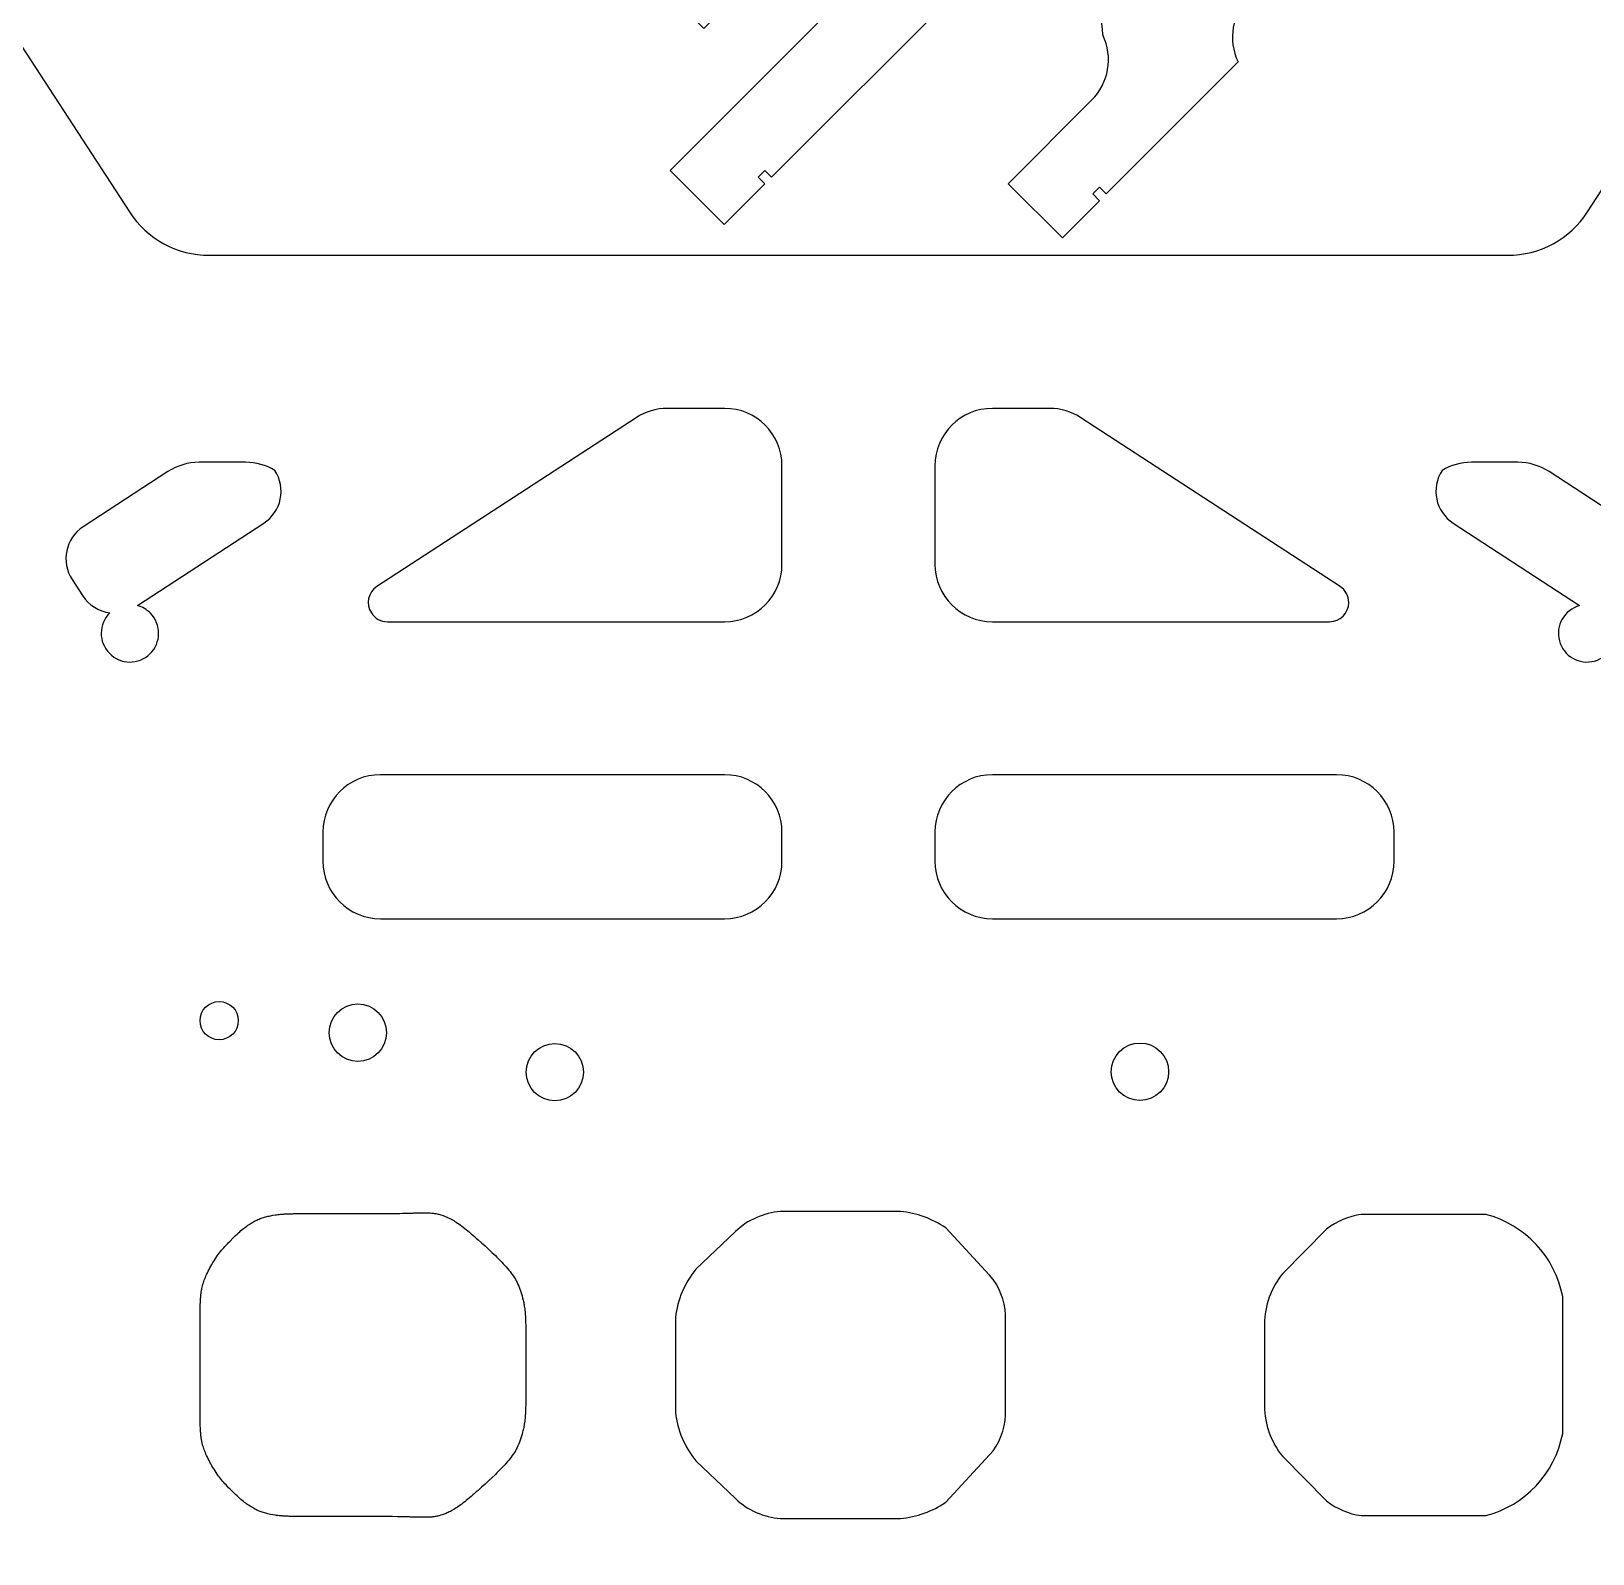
# Model space of a CAD drawing. Header units: millimetres. Extents: x 49 to 509, y -394 to 101.
# Drawn here: x 120.7 to 202.3, y -57.9 to 21.7 of the extents above; entities that cross this region are included whole.
import ezdxf

# ---------------------------------------------------------------- set-up
doc = ezdxf.new("R2010")
doc.units = ezdxf.units.MM
doc.header["$MEASUREMENT"] = 0
doc.layers.add('Layer 1', color=7, linetype='Continuous', lineweight=0)

msp = doc.modelspace()

# ---------------------------------------------------------------- linework, layer by layer
at = {"layer": 'Layer 1', "color": 240, "lineweight": 25, "true_color": 0xed1c24}
for points in [[(129.524, -48.006), (129.524, -47.919), (129.524, -47.835), (129.524, -47.753), (129.524, -47.673), (129.524, -47.596), (129.524, -47.521), (129.524, -47.448), (129.524, -47.377), (129.524, -47.308), (129.524, -47.241), (129.524, -47.175), (129.524, -47.112), (129.524, -47.051), (129.524, -46.991), (129.524, -46.932), (129.524, -46.876), (129.524, -46.82), (129.524, -46.767), (129.524, -46.714), (129.524, -46.664), (129.524, -46.614), (129.524, -46.565), (129.524, -46.472), (129.524, -46.383), (129.524, -46.298), (129.524, -46.216), (129.524, -46.138), (129.524, -46.062), (129.524, -45.989), (129.524, -45.917), (129.524, -45.847), (129.524, -45.711), (129.524, -45.578), (129.525, -45.317), (129.527, -45.059), (129.53, -44.931), (129.533, -44.807), (129.535, -44.746), (129.538, -44.686), (129.541, -44.628), (129.544, -44.571), (129.548, -44.515), (129.552, -44.461), (129.556, -44.408), (129.561, -44.358), (129.566, -44.308), (129.572, -44.261), (129.578, -44.215), (129.584, -44.17), (129.591, -44.127), (129.599, -44.085), (129.607, -44.045), (129.615, -44.006), (129.632, -43.93), (129.651, -43.857), (129.671, -43.786), (129.692, -43.715), (129.715, -43.645), (129.74, -43.574), (129.767, -43.502), (129.796, -43.428), (129.828, -43.351), (129.863, -43.272), (129.901, -43.19), (129.942, -43.105), (129.987, -43.017), (130.035, -42.927), (130.086, -42.835), (130.139, -42.742), (130.194, -42.65), (130.25, -42.559), (130.306, -42.47), (130.362, -42.385), (130.418, -42.303), (130.474, -42.224), (130.529, -42.149), (130.584, -42.078), (130.64, -42.009), (130.697, -41.941), (130.756, -41.874), (130.817, -41.806), (130.88, -41.737), (130.946, -41.667), (131.015, -41.595), (131.086, -41.523), (131.232, -41.376), (131.307, -41.303), (131.38, -41.232), (131.452, -41.164), (131.523, -41.099), (131.591, -41.038), (131.658, -40.98), (131.722, -40.926), (131.785, -40.876), (131.845, -40.828), (131.905, -40.784), (131.964, -40.741), (132.022, -40.7), (132.081, -40.661), (132.139, -40.624), (132.197, -40.587), (132.256, -40.552), (132.314, -40.519), (132.372, -40.487), (132.43, -40.456), (132.488, -40.428), (132.546, -40.401), (132.603, -40.376), (132.66, -40.353), (132.718, -40.331), (132.775, -40.311), (132.832, -40.292), (132.891, -40.275), (132.95, -40.259), (133.01, -40.244), (133.071, -40.229), (133.133, -40.216), (133.196, -40.203), (133.325, -40.179), (133.457, -40.158), (133.523, -40.148), (133.591, -40.139), (133.66, -40.131), (133.732, -40.124), (133.807, -40.118), (133.847, -40.115), (133.888, -40.112), (133.93, -40.109), (133.975, -40.107), (134.021, -40.105), (134.07, -40.103), (134.121, -40.101), (134.174, -40.099), (134.23, -40.097), (134.288, -40.096), (134.349, -40.094), (134.413, -40.093), (134.479, -40.092), (134.547, -40.091), (134.618, -40.09), (134.691, -40.089), (134.766, -40.089), (134.842, -40.088), (134.999, -40.087), (135.159, -40.087), (135.32, -40.086), (135.48, -40.086), (135.637, -40.086), (135.79, -40.086), (135.865, -40.086), (135.939, -40.086), (136.011, -40.086), (136.082, -40.086), (136.151, -40.086), (136.22, -40.086), (136.287, -40.086), (136.352, -40.086), (136.481, -40.086), (136.606, -40.086), (136.727, -40.086), (136.847, -40.086), (137.081, -40.086), (137.313, -40.086), (137.546, -40.086), (137.665, -40.086), (137.784, -40.086), (137.906, -40.086), (138.029, -40.086), (138.154, -40.086), (138.28, -40.086), (138.537, -40.086), (138.797, -40.086), (139.32, -40.084), (139.582, -40.083), (139.843, -40.079), (139.973, -40.077), (140.101, -40.075), (140.228, -40.072), (140.352, -40.069), (140.473, -40.065), (140.531, -40.064), (140.589, -40.062), (140.645, -40.061), (140.7, -40.059), (140.752, -40.058), (140.804, -40.057), (140.853, -40.055), (140.901, -40.054), (140.946, -40.054), (140.99, -40.053), (141.032, -40.052), (141.072, -40.052), (141.109, -40.051), (141.146, -40.051), (141.18, -40.051), (141.212, -40.051), (141.243, -40.052), (141.273, -40.052), (141.301, -40.052), (141.327, -40.053), (141.377, -40.054), (141.424, -40.055), (141.468, -40.056), (141.551, -40.059), (141.632, -40.064), (141.674, -40.067), (141.717, -40.071), (141.761, -40.077), (141.806, -40.084), (141.854, -40.092), (141.903, -40.102), (141.954, -40.114), (142.006, -40.127), (142.06, -40.142), (142.114, -40.158), (142.224, -40.194), (142.333, -40.234), (142.387, -40.256), (142.441, -40.279), (142.496, -40.303), (142.55, -40.329), (142.606, -40.358), (142.663, -40.388), (142.722, -40.421), (142.782, -40.457), (142.845, -40.496), (142.911, -40.538), (142.979, -40.583), (143.049, -40.632), (143.122, -40.684), (143.198, -40.74), (143.275, -40.799), (143.356, -40.861), (143.438, -40.927), (143.522, -40.995), (143.607, -41.067), (143.695, -41.141), (143.783, -41.217), (143.873, -41.294), (143.963, -41.374), (144.055, -41.454), (144.238, -41.617), (144.421, -41.782), (144.603, -41.948), (144.783, -42.116), (144.959, -42.286), (145.045, -42.371), (145.13, -42.457), (145.213, -42.542), (145.294, -42.627), (145.373, -42.712), (145.449, -42.795), (145.522, -42.878), (145.593, -42.959), (145.66, -43.04), (145.725, -43.12), (145.786, -43.199), (145.845, -43.279), (145.9, -43.359), (145.953, -43.441), (146.004, -43.525), (146.052, -43.611), (146.097, -43.7), (146.14, -43.792), (146.182, -43.886), (146.221, -43.983), (146.258, -44.083), (146.293, -44.185), (146.326, -44.289), (146.358, -44.396), (146.387, -44.505), (146.401, -44.561), (146.415, -44.618), (146.428, -44.676), (146.44, -44.736), (146.452, -44.798), (146.464, -44.861), (146.474, -44.926), (146.485, -44.994), (146.494, -45.065), (146.503, -45.139), (146.511, -45.216), (146.515, -45.257), (146.518, -45.298), (146.522, -45.341), (146.525, -45.386), (146.528, -45.432), (146.531, -45.48), (146.533, -45.53), (146.536, -45.583), (146.538, -45.638), (146.54, -45.696), (146.542, -45.757), (146.544, -45.821), (146.546, -45.89), (146.547, -45.962), (146.548, -46.038), (146.549, -46.079), (146.55, -46.12), (146.55, -46.162), (146.551, -46.206), (146.551, -46.252), (146.552, -46.299), (146.552, -46.347), (146.552, -46.397), (146.553, -46.448), (146.553, -46.501), (146.553, -46.556), (146.554, -46.612), (146.554, -46.671), (146.554, -46.731), (146.554, -46.793), (146.554, -46.858), (146.555, -46.924), (146.555, -46.992), (146.555, -47.063), (146.555, -47.136), (146.555, -47.211), (146.555, -47.289), (146.555, -47.369), (146.555, -47.452), (146.555, -47.537), (146.555, -47.625), (146.555, -47.716), (146.555, -47.81), (146.555, -47.906), (146.555, -48.006)], [(146.555, -48.006), (146.555, -48.105), (146.555, -48.202), (146.555, -48.296), (146.555, -48.387), (146.555, -48.475), (146.555, -48.56), (146.555, -48.643), (146.555, -48.723), (146.555, -48.801), (146.555, -48.876), (146.555, -48.949), (146.555, -49.02), (146.555, -49.088), (146.554, -49.154), (146.554, -49.219), (146.554, -49.281), (146.554, -49.341), (146.554, -49.399), (146.553, -49.456), (146.553, -49.511), (146.553, -49.564), (146.552, -49.615), (146.552, -49.665), (146.552, -49.713), (146.551, -49.76), (146.551, -49.805), (146.55, -49.849), (146.55, -49.892), (146.549, -49.933), (146.548, -49.973), (146.547, -50.05), (146.546, -50.122), (146.544, -50.19), (146.542, -50.255), (146.54, -50.316), (146.538, -50.374), (146.536, -50.429), (146.533, -50.481), (146.531, -50.532), (146.528, -50.58), (146.525, -50.626), (146.522, -50.67), (146.518, -50.713), (146.515, -50.755), (146.511, -50.795), (146.503, -50.873), (146.494, -50.947), (146.485, -51.018), (146.474, -51.085), (146.464, -51.151), (146.452, -51.214), (146.44, -51.276), (146.428, -51.335), (146.415, -51.394), (146.401, -51.451), (146.387, -51.507), (146.358, -51.616), (146.326, -51.722), (146.293, -51.826), (146.258, -51.929), (146.221, -52.028), (146.182, -52.126), (146.14, -52.22), (146.097, -52.312), (146.052, -52.401), (146.004, -52.487), (145.953, -52.571), (145.9, -52.652), (145.845, -52.733), (145.786, -52.813), (145.725, -52.892), (145.66, -52.972), (145.593, -53.053), (145.522, -53.134), (145.449, -53.217), (145.373, -53.3), (145.294, -53.385), (145.213, -53.47), (145.13, -53.555), (145.045, -53.641), (144.959, -53.726), (144.783, -53.896), (144.603, -54.064), (144.421, -54.23), (144.238, -54.395), (144.055, -54.558), (143.963, -54.638), (143.873, -54.717), (143.783, -54.795), (143.695, -54.871), (143.607, -54.945), (143.522, -55.017), (143.438, -55.085), (143.356, -55.151), (143.275, -55.213), (143.198, -55.272), (143.122, -55.328), (143.049, -55.38), (142.979, -55.428), (142.911, -55.474), (142.845, -55.516), (142.782, -55.555), (142.722, -55.591), (142.663, -55.624), (142.606, -55.654), (142.55, -55.682), (142.496, -55.709), (142.441, -55.733), (142.387, -55.756), (142.333, -55.778), (142.224, -55.818), (142.114, -55.854), (142.06, -55.87), (142.006, -55.885), (141.954, -55.898), (141.903, -55.91), (141.854, -55.92), (141.806, -55.928), (141.761, -55.935), (141.717, -55.94), (141.674, -55.945), (141.632, -55.948), (141.551, -55.952), (141.468, -55.956), (141.424, -55.957), (141.377, -55.958), (141.327, -55.959), (141.301, -55.96), (141.273, -55.96), (141.243, -55.96), (141.212, -55.96), (141.18, -55.961), (141.146, -55.961), (141.109, -55.96), (141.072, -55.96), (141.032, -55.96), (140.99, -55.959), (140.946, -55.958), (140.901, -55.957), (140.853, -55.956), (140.804, -55.955), (140.752, -55.954), (140.7, -55.953), (140.645, -55.951), (140.589, -55.95), (140.531, -55.948), (140.473, -55.946), (140.352, -55.943), (140.228, -55.94), (140.101, -55.937), (139.973, -55.935), (139.843, -55.932), (139.582, -55.929), (139.32, -55.927), (138.797, -55.926), (138.537, -55.926), (138.28, -55.926), (138.154, -55.926), (138.029, -55.926), (137.906, -55.926), (137.784, -55.926), (137.665, -55.926), (137.546, -55.926), (137.313, -55.926), (137.081, -55.926), (136.847, -55.926), (136.727, -55.926), (136.606, -55.926), (136.481, -55.926), (136.352, -55.926), (136.287, -55.926), (136.22, -55.926), (136.151, -55.926), (136.082, -55.926), (136.011, -55.926), (135.939, -55.926), (135.865, -55.926), (135.79, -55.926), (135.637, -55.926), (135.48, -55.926), (135.32, -55.926), (135.159, -55.925), (134.999, -55.925), (134.842, -55.924), (134.766, -55.923), (134.691, -55.922), (134.618, -55.922), (134.547, -55.921), (134.479, -55.92), (134.413, -55.919), (134.349, -55.917), (134.288, -55.916), (134.23, -55.915), (134.174, -55.913), (134.121, -55.911), (134.07, -55.909), (134.021, -55.907), (133.975, -55.905), (133.93, -55.902), (133.888, -55.9), (133.847, -55.897), (133.807, -55.894), (133.732, -55.888), (133.66, -55.88), (133.591, -55.872), (133.523, -55.864), (133.457, -55.854), (133.325, -55.833), (133.196, -55.809), (133.133, -55.796), (133.071, -55.783), (133.01, -55.768), (132.95, -55.753), (132.891, -55.737), (132.832, -55.719), (132.775, -55.701), (132.718, -55.681), (132.66, -55.659), (132.603, -55.636), (132.546, -55.611), (132.488, -55.584), (132.43, -55.555), (132.372, -55.525), (132.314, -55.493), (132.256, -55.459), (132.197, -55.424), (132.139, -55.388), (132.081, -55.35), (132.022, -55.311), (131.964, -55.271), (131.905, -55.228), (131.845, -55.183), (131.785, -55.136), (131.722, -55.085), (131.658, -55.031), (131.591, -54.974), (131.523, -54.912), (131.452, -54.847), (131.38, -54.779), (131.307, -54.709), (131.232, -54.636), (131.086, -54.489), (131.015, -54.416), (130.946, -54.345), (130.88, -54.275), (130.817, -54.206), (130.756, -54.138), (130.697, -54.071), (130.64, -54.003), (130.584, -53.934), (130.529, -53.862), (130.474, -53.788), (130.418, -53.709), (130.362, -53.627), (130.306, -53.542), (130.25, -53.453), (130.194, -53.362), (130.139, -53.27), (130.086, -53.177), (130.035, -53.085), (129.987, -52.995), (129.942, -52.907), (129.901, -52.822), (129.863, -52.74), (129.828, -52.661), (129.796, -52.584), (129.767, -52.51), (129.74, -52.438), (129.715, -52.367), (129.692, -52.297), (129.671, -52.226), (129.651, -52.155), (129.632, -52.082), (129.615, -52.006), (129.607, -51.967), (129.599, -51.926), (129.591, -51.885), (129.584, -51.842), (129.578, -51.797), (129.572, -51.751), (129.566, -51.703), (129.561, -51.654), (129.556, -51.603), (129.552, -51.551), (129.548, -51.497), (129.544, -51.441), (129.541, -51.384), (129.538, -51.326), (129.535, -51.266), (129.533, -51.205), (129.53, -51.081), (129.527, -50.953), (129.525, -50.695), (129.524, -50.434), (129.524, -50.301), (129.524, -50.165), (129.524, -50.095), (129.524, -50.023), (129.524, -49.95), (129.524, -49.874), (129.524, -49.795), (129.524, -49.714), (129.524, -49.629), (129.524, -49.54), (129.524, -49.446), (129.524, -49.398), (129.524, -49.348), (129.524, -49.297), (129.524, -49.245), (129.524, -49.191), (129.524, -49.136), (129.524, -49.079), (129.524, -49.021), (129.524, -48.961), (129.524, -48.9), (129.524, -48.836), (129.524, -48.771), (129.524, -48.704), (129.524, -48.635), (129.524, -48.564), (129.524, -48.491), (129.524, -48.416), (129.524, -48.339), (129.524, -48.259), (129.524, -48.177), (129.524, -48.093), (129.524, -48.006)]]:
    msp.add_lwpolyline(points, dxfattribs=at)
for centre, radius in [((130.519, -30.006), 1), ((137.769, -30.635), 1.5), ((148.07, -32.698), 1.5), ((178.66, -32.678), 1.5)]:
    msp.add_circle(centre, radius, dxfattribs=at)
for points, knots in [([(217.508, -88.01), (217.508, -88.01), (248.575, -67.772), (248.575, -67.772), (248.575, -67.772), (248.575, -28.782), (248.575, -28.782), (248.575, -28.444), (248.405, -28.128), (248.121, -27.944), (248.121, -27.944), (218.346, -8.548), (218.346, -8.548), (217.883, -8.247), (217.752, -7.627), (218.054, -7.164), (218.054, -7.164), (270.093, 72.724), (270.093, 72.724), (270.977, 73.324), (271.784, 74.03), (272.495, 74.827), (278.397, 81), (279.148, 90.47), (274.295, 97.497), (274.295, 97.497), (270.943, 99.68), (270.943, 99.68), (262.554, 101.279), (254.196, 96.764), (250.936, 88.871), (250.494, 87.898), (250.174, 86.875), (249.983, 85.824), (249.983, 85.824), (202.067, 12.265), (202.067, 12.265), (201.144, 10.848), (199.568, 9.994), (197.877, 9.994), (197.877, 9.994), (130.015, 9.994), (130.015, 9.994), (128.324, 9.994), (126.748, 10.848), (125.825, 12.265), (125.825, 12.265), (77.909, 85.824), (77.909, 85.824), (77.718, 86.875), (77.398, 87.898), (76.957, 88.871), (73.696, 96.764), (65.338, 101.279), (56.949, 99.68), (56.949, 99.68), (53.598, 97.497), (53.598, 97.497), (48.744, 90.47), (49.496, 81), (55.397, 74.827), (56.109, 74.03), (56.916, 73.324), (57.8, 72.724), (57.8, 72.724), (117.149, -18.386), (117.149, -18.386), (118.206, -20.01), (118.769, -21.906), (118.769, -23.844), (118.769, -23.844), (118.769, -72.168), (118.769, -72.168), (118.769, -74.106), (118.206, -76.002), (117.149, -77.626), (117.149, -77.626), (57.8, -168.736), (57.8, -168.736), (56.916, -169.336), (56.109, -170.042), (55.397, -170.839), (49.496, -177.012), (48.744, -186.482), (53.598, -193.508), (53.598, -193.508), (56.949, -195.692), (56.949, -195.692), (65.338, -197.291), (73.696, -192.776), (76.957, -184.883), (77.398, -183.91), (77.718, -182.887), (77.909, -181.836), (77.909, -181.836), (125.825, -108.277), (125.825, -108.277), (126.748, -106.86), (128.324, -106.006), (130.015, -106.006), (130.015, -106.006), (197.877, -106.006), (197.877, -106.006), (199.568, -106.006), (201.144, -106.86), (202.067, -108.277), (202.067, -108.277), (249.983, -181.836), (249.983, -181.836), (250.174, -182.887), (250.494, -183.91), (250.936, -184.883), (254.196, -192.776), (262.554, -197.291), (270.943, -195.692), (270.943, -195.692), (274.295, -193.508), (274.295, -193.508), (279.148, -186.482), (278.397, -177.012), (272.495, -170.839), (271.784, -170.042), (270.977, -169.336), (270.093, -168.736), (270.093, -168.736), (217.508, -88.01), (217.508, -88.01)], [0, 0, 0, 0, 1, 1, 1, 2, 2, 2, 3, 3, 3, 4, 4, 4, 5, 5, 5, 6, 6, 6, 7, 7, 7, 8, 8, 8, 9, 9, 9, 10, 10, 10, 11, 11, 11, 12, 12, 12, 13, 13, 13, 14, 14, 14, 15, 15, 15, 16, 16, 16, 17, 17, 17, 18, 18, 18, 19, 19, 19, 20, 20, 20, 21, 21, 21, 22, 22, 22, 23, 23, 23, 24, 24, 24, 25, 25, 25, 26, 26, 26, 27, 27, 27, 28, 28, 28, 29, 29, 29, 30, 30, 30, 31, 31, 31, 32, 32, 32, 33, 33, 33, 34, 34, 34, 35, 35, 35, 36, 36, 36, 37, 37, 37, 38, 38, 38, 39, 39, 39, 40, 40, 40, 41, 41, 41, 42, 42, 42, 42]), ([(135.329, 59.29), (135.688, 59.639), (135.735, 60.199), (135.437, 60.602), (135.437, 60.602), (135.001, 61.193), (135.001, 61.193), (135.001, 61.193), (133.041, 59.23), (133.041, 59.23), (133.041, 59.23), (130.14, 62.128), (130.14, 62.128), (130.14, 62.128), (132.538, 64.528), (132.538, 64.528), (132.538, 64.528), (131.955, 65.318), (131.955, 65.318), (131.627, 65.762), (131.001, 65.856), (130.557, 65.528), (130.534, 65.512), (130.513, 65.494), (130.492, 65.476), (127.765, 63.087), (126.16, 59.669), (126.063, 56.045), (126.063, 56.045), (125.911, 38.063), (125.911, 38.063), (125.902, 37.015), (125.482, 36.012), (124.742, 35.27), (124.742, 35.27), (122.507, 33.033), (122.507, 33.033), (122.507, 33.033), (124.983, 30.559), (124.983, 30.559), (124.983, 30.559), (128.553, 34.134), (128.553, 34.134), (128.553, 34.134), (130.676, 32.014), (130.676, 32.014), (130.676, 32.014), (127.143, 28.476), (127.143, 28.476), (127.143, 28.476), (131.242, 24.522), (131.242, 24.522), (131.242, 24.522), (142.093, 24.528), (142.093, 24.528), (142.093, 24.528), (142.093, 25.028), (142.093, 25.028), (142.093, 25.028), (142.593, 25.029), (142.593, 25.029), (142.593, 25.029), (142.593, 24.529), (142.593, 24.529), (142.593, 24.529), (151.932, 24.534), (151.932, 24.534), (152.728, 24.534), (153.491, 24.219), (154.054, 23.657), (154.054, 23.657), (155.861, 21.852), (155.861, 21.852), (155.861, 21.852), (161.868, 27.866), (161.868, 27.866), (161.868, 27.866), (164.698, 25.039), (164.698, 25.039), (164.698, 25.039), (154.097, 14.426), (154.097, 14.426), (154.097, 14.426), (156.927, 11.599), (156.927, 11.599), (156.927, 11.599), (159.047, 13.722), (159.047, 13.722), (159.047, 13.722), (158.694, 14.075), (158.694, 14.075), (158.694, 14.075), (159.047, 14.429), (159.047, 14.429), (159.047, 14.429), (159.401, 14.076), (159.401, 14.076), (159.401, 14.076), (168.979, 23.665), (168.979, 23.665), (169.542, 24.228), (170.305, 24.544), (171.1, 24.545), (171.1, 24.545), (173.719, 24.546), (173.719, 24.546), (173.732, 24.546), (173.745, 24.546), (173.757, 24.546), (175.414, 24.526), (176.741, 23.167), (176.721, 21.51), (177.269, 20.363), (177.035, 18.995), (176.137, 18.096), (176.137, 18.096), (171.775, 13.729), (171.775, 13.729), (171.775, 13.729), (174.605, 10.902), (174.605, 10.902), (174.605, 10.902), (176.549, 12.848), (176.549, 12.848), (176.549, 12.848), (176.195, 13.201), (176.195, 13.201), (176.195, 13.201), (176.548, 13.555), (176.548, 13.555), (176.548, 13.555), (176.902, 13.202), (176.902, 13.202), (176.902, 13.202), (183.793, 20.1), (183.793, 20.1), (183.244, 21.247), (183.478, 22.615), (184.376, 23.514), (184.376, 23.514), (185.414, 24.553), (185.414, 24.553), (185.414, 24.553), (190.093, 24.556), (190.093, 24.556), (190.093, 24.556), (190.093, 25.056), (190.093, 25.056), (190.093, 25.056), (190.593, 25.056), (190.593, 25.056), (190.593, 25.056), (190.593, 24.556), (190.593, 24.556), (190.593, 24.556), (201.608, 24.562), (201.608, 24.562), (201.608, 24.562), (206.512, 29.647), (206.512, 29.647), (206.512, 29.647), (206.717, 35.626), (206.717, 35.626), (206.717, 35.626), (206.776, 36.301), (206.776, 36.301), (206.776, 36.301), (206.586, 56.091), (206.586, 56.091), (206.485, 59.715), (204.876, 63.131), (202.147, 65.517), (201.731, 65.88), (201.099, 65.838), (200.736, 65.422), (200.718, 65.401), (200.7, 65.379), (200.684, 65.357), (200.684, 65.357), (200.102, 64.567), (200.102, 64.567), (200.102, 64.567), (202.502, 62.169), (202.502, 62.169), (202.502, 62.169), (199.676, 59.339), (199.676, 59.339), (199.676, 59.339), (197.703, 61.31), (197.703, 61.31), (197.703, 61.31), (197.207, 60.638), (197.207, 60.638), (196.91, 60.234), (196.957, 59.674), (197.317, 59.326), (198.243, 58.431), (198.787, 57.213), (198.838, 55.927), (198.838, 55.927), (199.023, 36.613), (199.023, 36.613), (199.023, 36.613), (198.979, 36.113), (198.979, 36.113), (198.979, 36.113), (198.872, 32.993), (198.872, 32.993), (198.872, 32.993), (198.455, 32.561), (198.455, 32.561), (198.455, 32.561), (134.222, 32.524), (134.222, 32.524), (134.222, 32.524), (133.805, 32.926), (133.805, 32.926), (133.805, 32.926), (133.693, 36.076), (133.693, 36.076), (133.693, 36.076), (133.649, 36.576), (133.649, 36.576), (133.649, 36.576), (133.812, 55.889), (133.812, 55.889), (133.861, 57.176), (134.404, 58.394), (135.329, 59.29)], [0, 0, 0, 0, 1, 1, 1, 2, 2, 2, 3, 3, 3, 4, 4, 4, 5, 5, 5, 6, 6, 6, 7, 7, 7, 8, 8, 8, 9, 9, 9, 10, 10, 10, 11, 11, 11, 12, 12, 12, 13, 13, 13, 14, 14, 14, 15, 15, 15, 16, 16, 16, 17, 17, 17, 18, 18, 18, 19, 19, 19, 20, 20, 20, 21, 21, 21, 22, 22, 22, 23, 23, 23, 24, 24, 24, 25, 25, 25, 26, 26, 26, 27, 27, 27, 28, 28, 28, 29, 29, 29, 30, 30, 30, 31, 31, 31, 32, 32, 32, 33, 33, 33, 34, 34, 34, 35, 35, 35, 36, 36, 36, 37, 37, 37, 38, 38, 38, 39, 39, 39, 40, 40, 40, 41, 41, 41, 42, 42, 42, 43, 43, 43, 44, 44, 44, 45, 45, 45, 46, 46, 46, 47, 47, 47, 48, 48, 48, 49, 49, 49, 50, 50, 50, 51, 51, 51, 52, 52, 52, 53, 53, 53, 54, 54, 54, 55, 55, 55, 56, 56, 56, 57, 57, 57, 58, 58, 58, 59, 59, 59, 60, 60, 60, 61, 61, 61, 62, 62, 62, 63, 63, 63, 64, 64, 64, 65, 65, 65, 66, 66, 66, 67, 67, 67, 68, 68, 68, 69, 69, 69, 70, 70, 70, 71, 71, 71, 72, 72, 72, 73, 73, 73, 74, 74, 74, 75, 75, 75, 76, 76, 76, 76]), ([(156.946, 1.994), (158.603, 1.994), (159.946, 0.651), (159.946, -1.006), (159.946, -1.006), (159.946, -6.154), (159.946, -6.154), (159.946, -7.811), (158.603, -9.154), (156.946, -9.154), (156.946, -9.154), (139.313, -9.154), (139.313, -9.154), (138.975, -9.154), (138.66, -8.983), (138.476, -8.7), (138.174, -8.237), (138.305, -7.617), (138.768, -7.316), (138.768, -7.316), (152.314, 1.508), (152.314, 1.508), (152.801, 1.825), (153.37, 1.994), (153.951, 1.994), (153.951, 1.994), (156.946, 1.994), (156.946, 1.994)], [0, 0, 0, 0, 1, 1, 1, 2, 2, 2, 3, 3, 3, 4, 4, 4, 5, 5, 5, 6, 6, 6, 7, 7, 7, 8, 8, 8, 9, 9, 9, 9]), ([(167.946, -1.006), (167.946, 0.651), (169.289, 1.994), (170.946, 1.994), (170.946, 1.994), (173.941, 1.994), (173.941, 1.994), (174.523, 1.994), (175.092, 1.825), (175.579, 1.508), (175.579, 1.508), (189.125, -7.316), (189.125, -7.316), (189.408, -7.501), (189.579, -7.816), (189.579, -8.154), (189.579, -8.706), (189.131, -9.154), (188.579, -9.154), (188.579, -9.154), (170.946, -9.154), (170.946, -9.154), (169.289, -9.154), (167.946, -7.811), (167.946, -6.154), (167.946, -6.154), (167.946, -1.006), (167.946, -1.006)], [0, 0, 0, 0, 1, 1, 1, 2, 2, 2, 3, 3, 3, 4, 4, 4, 5, 5, 5, 6, 6, 6, 7, 7, 7, 8, 8, 8, 9, 9, 9, 9]), ([(124.806, -8.687), (124.221, -8.614), (123.698, -8.288), (123.377, -7.794), (123.377, -7.794), (122.831, -6.956), (122.831, -6.956), (122.228, -6.03), (122.49, -4.791), (123.415, -4.189), (123.415, -4.189), (127.832, -1.311), (127.832, -1.311), (128.319, -0.994), (128.888, -0.825), (129.469, -0.825), (129.469, -0.825), (131.903, -0.825), (131.903, -0.825), (132.441, -0.825), (132.969, -0.97), (133.432, -1.244), (134.035, -2.17), (133.773, -3.409), (132.848, -4.012), (132.848, -4.012), (126.243, -8.314), (126.243, -8.314), (126.503, -8.384), (126.739, -8.523), (126.927, -8.716), (127.505, -9.309), (127.492, -10.259), (126.899, -10.837), (126.305, -11.414), (125.355, -11.402), (124.777, -10.808), (124.2, -10.215), (124.212, -9.265), (124.806, -8.687)], [0, 0, 0, 0, 1, 1, 1, 2, 2, 2, 3, 3, 3, 4, 4, 4, 5, 5, 5, 6, 6, 6, 7, 7, 7, 8, 8, 8, 9, 9, 9, 10, 10, 10, 11, 11, 11, 12, 12, 12, 13, 13, 13, 13]), ([(204.515, -7.794), (204.194, -8.288), (203.671, -8.614), (203.086, -8.687), (203.279, -8.875), (203.418, -9.111), (203.488, -9.371), (203.704, -10.171), (203.231, -10.994), (202.431, -11.21), (201.631, -11.426), (200.808, -10.953), (200.592, -10.153), (200.376, -9.353), (200.849, -8.53), (201.649, -8.314), (201.649, -8.314), (195.045, -4.012), (195.045, -4.012), (194.119, -3.409), (193.858, -2.17), (194.461, -1.244), (194.924, -0.97), (195.452, -0.825), (195.99, -0.825), (195.99, -0.825), (198.423, -0.825), (198.423, -0.825), (199.004, -0.825), (199.573, -0.994), (200.06, -1.311), (200.06, -1.311), (204.477, -4.189), (204.477, -4.189), (205.403, -4.791), (205.664, -6.03), (205.061, -6.956), (205.061, -6.956), (204.515, -7.794), (204.515, -7.794)], [0, 0, 0, 0, 1, 1, 1, 2, 2, 2, 3, 3, 3, 4, 4, 4, 5, 5, 5, 6, 6, 6, 7, 7, 7, 8, 8, 8, 9, 9, 9, 10, 10, 10, 11, 11, 11, 12, 12, 12, 13, 13, 13, 13]), ([(135.946, -21.678), (135.946, -21.678), (135.946, -20.154), (135.946, -20.154), (135.946, -18.497), (137.289, -17.154), (138.946, -17.154), (138.946, -17.154), (156.946, -17.154), (156.946, -17.154), (158.603, -17.154), (159.946, -18.497), (159.946, -20.154), (159.946, -20.154), (159.946, -21.678), (159.946, -21.678), (159.946, -23.335), (158.603, -24.678), (156.946, -24.678), (156.946, -24.678), (138.946, -24.678), (138.946, -24.678), (137.289, -24.678), (135.946, -23.335), (135.946, -21.678)], [0, 0, 0, 0, 1, 1, 1, 2, 2, 2, 3, 3, 3, 4, 4, 4, 5, 5, 5, 6, 6, 6, 7, 7, 7, 8, 8, 8, 8]), ([(191.946, -20.154), (191.946, -20.154), (191.946, -21.678), (191.946, -21.678), (191.946, -23.335), (190.603, -24.678), (188.946, -24.678), (188.946, -24.678), (170.946, -24.678), (170.946, -24.678), (169.289, -24.678), (167.946, -23.335), (167.946, -21.678), (167.946, -21.678), (167.946, -20.154), (167.946, -20.154), (167.946, -18.497), (169.289, -17.154), (170.946, -17.154), (170.946, -17.154), (188.946, -17.154), (188.946, -17.154), (190.603, -17.154), (191.946, -18.497), (191.946, -20.154)], [0, 0, 0, 0, 1, 1, 1, 2, 2, 2, 3, 3, 3, 4, 4, 4, 5, 5, 5, 6, 6, 6, 7, 7, 7, 8, 8, 8, 8]), ([(154.374, -50.488), (154.374, -50.488), (154.374, -45.523), (154.374, -45.523), (154.48, -44.595), (154.853, -43.718), (155.449, -42.998), (155.449, -42.998), (157.512, -41.023), (157.512, -41.023), (158.156, -40.421), (158.984, -40.054), (159.862, -39.981), (159.862, -39.981), (166.142, -39.981), (166.142, -39.981), (166.992, -40.065), (167.807, -40.361), (168.513, -40.841), (168.513, -40.841), (170.802, -43.305), (170.802, -43.305), (171.309, -43.884), (171.602, -44.62), (171.631, -45.39), (171.631, -45.39), (171.631, -50.622), (171.631, -50.622), (171.602, -51.392), (171.309, -52.128), (170.802, -52.707), (170.802, -52.707), (168.513, -55.171), (168.513, -55.171), (167.807, -55.651), (166.992, -55.947), (166.142, -56.031), (166.142, -56.031), (159.862, -56.031), (159.862, -56.031), (158.984, -55.957), (158.156, -55.59), (157.512, -54.989), (157.512, -54.989), (155.449, -53.013), (155.449, -53.013), (154.853, -52.294), (154.48, -51.417), (154.374, -50.488)], [0, 0, 0, 0, 1, 1, 1, 2, 2, 2, 3, 3, 3, 4, 4, 4, 5, 5, 5, 6, 6, 6, 7, 7, 7, 8, 8, 8, 9, 9, 9, 10, 10, 10, 11, 11, 11, 12, 12, 12, 13, 13, 13, 14, 14, 14, 15, 15, 15, 16, 16, 16, 16]), ([(185.178, -50.146), (185.178, -50.146), (185.178, -45.866), (185.178, -45.866), (185.178, -44.902), (185.515, -43.968), (186.13, -43.226), (186.13, -43.226), (188.423, -40.901), (188.423, -40.901), (188.948, -40.491), (189.572, -40.227), (190.232, -40.137), (190.232, -40.137), (196.747, -40.137), (196.747, -40.137), (198.803, -40.672), (200.366, -42.343), (200.764, -44.429), (200.764, -44.429), (200.764, -51.583), (200.764, -51.583), (200.366, -53.669), (198.803, -55.34), (196.747, -55.875), (196.747, -55.875), (190.232, -55.875), (190.232, -55.875), (189.572, -55.785), (188.948, -55.521), (188.423, -55.111), (188.423, -55.111), (186.13, -52.785), (186.13, -52.785), (185.515, -52.044), (185.178, -51.11), (185.178, -50.146)], [0, 0, 0, 0, 1, 1, 1, 2, 2, 2, 3, 3, 3, 4, 4, 4, 5, 5, 5, 6, 6, 6, 7, 7, 7, 8, 8, 8, 9, 9, 9, 10, 10, 10, 11, 11, 11, 12, 12, 12, 12])]:
    msp.add_open_spline(points, degree=3, knots=knots, dxfattribs=at)

doc.saveas('drawing.dxf')
